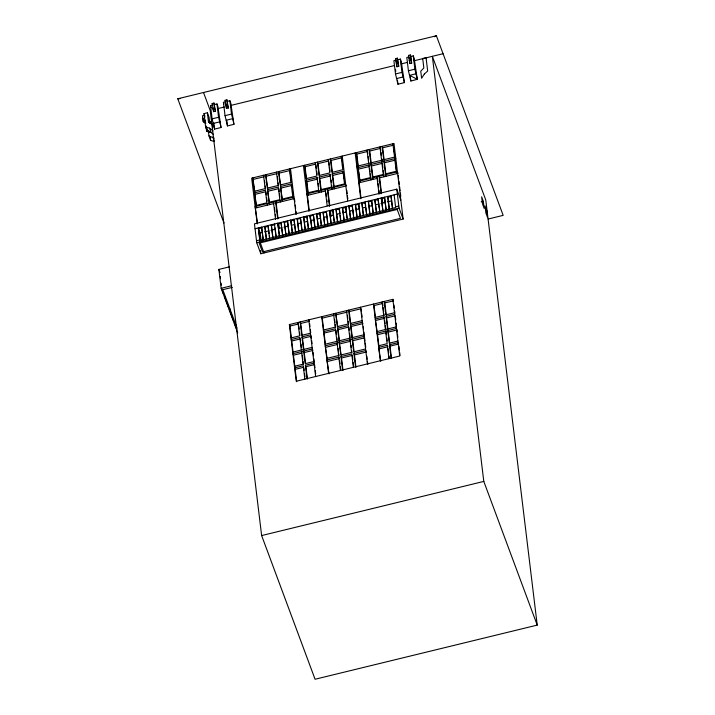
<?xml version="1.0" encoding="UTF-8"?>
<svg xmlns="http://www.w3.org/2000/svg" width="715" height="715" viewBox="0 0 715 715"><rect width="100%" height="100%" fill="white"/><g stroke="black" fill="none" stroke-linecap="round" stroke-linejoin="round"><path stroke-width="1.07" d="M434.398 36.715L436.382 35.75L503.172 215.367L488.086 219.04M409.293 58.809L409.069 56.905L406.808 57.468L408.417 70.776L410.857 81.027L417.31 79.329L414.155 58.21L413.27 55.868L410.875 56.458L411.688 63.117L409.874 63.564L408.497 55.413L410.312 54.966L410.875 56.458M212.194 103.496L214.008 103.049L215.385 111.2L213.571 111.647L212.194 103.496L212.766 104.989L210.505 105.552L212.114 118.86L214.554 129.111L221.015 127.52L217.852 106.294L216.967 103.952L214.572 104.542M225.127 100.314L226.932 99.868L228.308 108.01L226.494 108.457L225.127 100.314L225.69 101.807L223.429 102.361L225.037 115.669L227.477 125.929L233.939 124.33L230.775 103.103L229.89 100.77L227.504 101.36M395.574 58.603L397.388 58.156L398.756 66.307L396.95 66.754L395.574 58.603L396.485 62.947M396.137 60.096L393.885 60.65L395.493 73.967L397.933 84.218L404.395 82.627L401.231 61.392L400.346 59.059L397.951 59.649M212.847 108.832L214.661 108.385L214.008 103.049M225.77 105.641L227.584 105.194L226.932 99.868M396.217 63.93L398.032 63.483L397.388 58.156M409.15 60.748L410.955 60.301L410.312 54.966M212.114 118.86L218.576 117.269L216.967 103.952M225.037 115.669L231.499 114.078L229.89 100.77M395.493 73.967L401.955 72.367L400.346 59.059M408.417 70.776L414.879 69.185L413.27 55.868M213.311 123.427L219.773 121.836L218.576 117.269M226.235 120.236L232.697 118.645L231.499 114.078M396.682 78.534L403.144 76.934L401.955 72.367M416.067 73.752L409.606 75.343L417.31 79.329L414.879 69.185M223.983 223.044L177.776 98.777L436.382 35.75M217.78 108.617L224.287 107.027M230.793 105.445L394.528 65.539M401.026 63.957L407.532 62.366M414.039 60.784L443.068 53.714M213.276 134.25L211.14 132.606L207.296 131.399L205.625 126.913L204.016 113.605L207.386 112.782L209.048 117.269L209.817 123.57M204.016 113.605L204.633 115.267L202.47 115.785L203.123 121.121L203.587 122.381L205.902 123.177M209.039 122.176L210.719 121.765L211.72 124.455M306.547 179.081L305.046 166.729L315.833 164.101M358.295 166.47L356.794 154.118L367.582 151.491L367.832 153.546M384.169 160.169L382.668 147.808L393.456 145.181L392.91 143.733L394.537 157.121M253.316 179.385L264.112 176.757L263.549 175.264L265.167 188.644L254.379 191.271L252.761 177.892L254.808 191.745M266.266 176.23L277.045 173.602L276.491 172.109L278.108 185.489L267.33 188.117L265.712 174.737L267.759 188.59M279.216 173.128L289.986 170.501L289.414 168.954L291.032 182.343L280.262 184.962L278.644 171.582L280.718 185.48M319.498 175.979L318.005 163.628L328.784 161M332.439 172.824L330.938 160.473L341.725 157.845M371.228 163.369L369.735 151.017L380.532 148.38L379.978 146.888L381.596 160.267M356.803 166.309L395.61 156.853M254.567 192.844L265.363 190.217L266.883 202.81L256.095 205.446L254.567 192.844L256.524 205.893M267.517 189.69L278.296 187.062L279.824 199.664L269.046 202.291L267.517 189.69L269.492 202.783M280.459 186.543L291.228 183.916L292.748 196.509L281.978 199.136L280.459 186.543L282.425 199.628M317.103 177.606L318.622 190.208L307.843 192.835L306.315 180.234L317.103 177.606L317.657 179.108L306.878 181.735L308.147 192.228M330.035 174.46L331.563 187.053L320.785 189.681L319.256 177.088L330.035 174.46L330.598 175.953L319.811 178.58L321.214 190.127M342.977 171.305L344.496 183.898L333.717 186.526L332.198 173.933L342.977 171.305L343.531 172.798L332.752 175.425L334.146 186.972M356.991 167.891L395.806 158.426M255.13 194.346L265.917 191.718L266.302 194.864M358.626 169.124L369.405 166.497L368.851 164.995L370.37 177.597L359.591 180.225L358.072 167.623L360.02 180.672M372.944 177.517L371.541 165.969L382.346 163.342M385.877 174.317L384.482 162.77L395.261 160.142M268.089 191.236L278.877 188.608L279.252 191.754M281.031 188.081L291.8 185.462L292.051 187.553M293.928 197.036L255.112 206.492L257.516 223.25M255.666 207.994L274.006 203.525L273.452 202.023L275.561 219.46M278.01 218.254L276.16 202.997L294.482 198.529M309.264 210.639L307.414 195.383L325.745 190.914L325.191 189.412L327.166 205.768M329.749 205.643L327.899 190.387L346.23 185.918L345.676 184.425L306.86 193.881L307.414 195.383M361.012 198.028L359.162 182.763L377.484 178.303L377.878 181.574M381.506 193.086L379.656 177.821L397.996 173.352L397.424 171.815L358.608 181.27L359.162 182.763M400.847 200.155L396.762 189.162L254.451 223.84L256.739 242.734L260.823 253.727L403.135 219.04L393.992 143.474L251.68 178.151L257.221 223.929M255.049 228.737L397.352 194.051M261.797 227.906L263.326 240.589L261.511 227.164L261.797 227.906L258.562 228.693L260.09 241.375L259.813 240.633L395.654 207.529L394.126 194.846M266.436 238.747L265.024 227.12L268.259 226.333L267.982 225.583L269.519 238.265M273.032 238.229L271.494 225.547L274.73 224.751L274.453 224.01L275.99 236.692M277.965 223.965L277.688 223.223L279.502 236.647L277.965 223.965L281.201 223.178L280.923 222.428L282.738 235.861L281.201 223.178M285.839 234.019L284.436 222.392L287.671 221.605L287.385 220.855L289.2 234.288L287.671 221.605M292.328 232.438L290.925 220.81L294.16 220.023L293.883 219.273L295.688 232.706L294.16 220.023M298.798 230.856L297.395 219.237L300.631 218.441L300.345 217.7L301.882 230.382M305.394 230.337L303.857 217.655L307.093 216.868L306.815 216.118L308.353 228.8M310.328 216.082L310.051 215.331L311.865 228.764L310.328 216.082L313.563 215.295L313.286 214.545L314.823 227.227M316.799 214.5L316.522 213.758L318.336 227.191L316.799 214.5L320.034 213.714L319.757 212.963L321.285 225.645M324.673 224.555L323.269 212.927L326.505 212.141L326.219 211.39L327.756 224.072M331.143 222.973L329.731 211.354L332.967 210.559L332.69 209.817L334.227 222.499M337.739 222.454L336.202 209.772L339.419 208.995L339.929 213.222M342.655 208.199L342.369 207.457L344.183 220.89L342.655 208.199L345.881 207.413L345.604 206.662L347.141 219.353M349.117 206.626L348.84 205.875L350.654 219.308L349.117 206.626L352.352 205.84L353.505 215.349M357 216.681L355.587 205.053L358.823 204.258L358.546 203.516L360.083 216.198M363.461 215.099L362.058 203.471L365.294 202.685L365.016 201.934L366.545 214.616M370.057 214.58L368.529 201.898L371.764 201.112L371.478 200.361L373.293 213.794L371.764 201.112M374.991 200.316L374.714 199.574L376.528 213.007L374.991 200.316L378.226 199.53L377.949 198.788L379.763 212.212L379.504 210.103M381.461 198.743L381.184 197.992L382.999 211.425L381.461 198.743L384.697 197.957L384.42 197.206L386.234 210.639L384.697 197.957M389.335 208.798L387.932 197.17L391.168 196.384L390.891 195.633L392.419 208.315M264.058 252.94L259.974 241.947L258.285 227.951L260.18 232.92L262.334 232.393M264.496 231.866L268.804 230.82M270.958 230.293L275.275 229.238M278.51 228.451L281.746 227.665M283.9 227.138L288.208 226.083M291.443 225.297L294.678 224.51M297.914 223.724L301.149 222.937M304.384 222.142L307.62 221.355M310.855 220.569L314.082 219.782M317.317 218.996L320.552 218.2M323.788 217.414L327.023 216.627M330.259 215.841L333.494 215.054M336.729 214.259L339.965 213.472M343.191 212.686L346.426 211.899M349.662 211.113L352.897 210.326M356.133 209.531L359.368 208.744M362.603 207.958L365.839 207.171M369.065 206.385L372.3 205.589M375.536 204.803L378.771 204.016M380.925 203.489L385.242 202.443M387.396 201.916L391.713 200.861M256.497 240.732L259.733 239.945L260.01 240.696M395.574 206.841L398.809 206.045M256.739 242.734L399.05 208.056L396.762 189.162M481.213 201.853L483.313 201.344L481.642 196.848L482.5 203.936L484.171 208.431L483.313 201.344M237.738 332.94L221.141 288.306L218.853 269.412L229.497 266.82M221.141 288.306L231.696 285.732M232.357 287.358L222.794 289.682L237.121 328.212M230.409 309.175L229.327 309.443L229.89 310.936M392.875 299.344L399.739 356.025L296.233 381.247L289.378 324.565L392.875 299.344L393.438 300.845L384.804 302.945L386.306 315.297M323.752 330.491L322.259 318.139L334.12 315.244L333.583 313.796L335.201 327.175L323.341 330.071M291.434 338.418L289.933 326.067L298.557 323.967L298.003 322.465L299.621 335.853L290.996 337.954M302.213 335.791L300.72 323.439L309.345 321.339L308.782 319.837L315.646 376.519M336.291 314.77L347.079 312.142L346.516 310.641L348.134 324.029L337.355 326.657L335.737 313.268L337.793 327.121M350.725 323.967L349.233 311.615L361.093 308.728L361.468 311.812M375.518 317.925L374.025 305.573L382.65 303.473L382.096 301.971L383.714 315.36L375.089 317.46M310.408 333.226L301.775 335.326L300.157 321.938L300.72 323.439M362.156 320.615L350.296 323.502L348.679 310.122L349.233 311.615M394.492 312.732L385.868 314.832L384.25 301.444L384.804 302.945M303.491 349.492L301.971 336.899L310.596 334.799L311.409 338.392M339.071 340.823L337.552 328.23L348.33 325.602L349.85 338.195M352.012 337.668L350.484 325.075L362.344 322.188L362.88 323.636L351.02 326.523L352.423 338.07M375.804 320.436L384.429 318.336L383.901 316.933L375.277 319.033L377.198 331.983M387.584 328.998L386.064 316.405L394.689 314.305M293.141 352.567L291.747 341.019L300.372 338.919L300.622 341.019M303.92 349.939L302.525 338.392L311.15 336.291M325.468 344.639L324.074 333.092L335.934 330.205L336.434 334.406M339.482 341.225L338.088 329.678L348.866 327.05L349.251 330.196M388.013 329.445L386.618 317.898L395.243 315.798M292.712 352.12L312.115 347.392M325.057 344.237L363.864 334.781M376.805 331.626L396.208 326.898M364.06 336.354L325.245 345.81L327.202 358.858M294.857 366.741L293.463 355.194L302.088 353.094L301.524 351.592L303.053 364.185L294.428 366.294M305.511 363.059L304.241 352.567L312.866 350.466L312.312 348.965L292.9 353.693L293.463 355.194M325.799 347.311L337.659 344.424L337.105 342.923L338.633 355.516L326.773 358.412M339.822 343.897L350.6 341.269L350.046 339.768L351.566 352.37L340.787 354.998L339.259 342.396L341.216 355.444M354.157 352.289L352.754 340.742L364.614 337.855L364.999 341.001M378.95 346.248L377.556 334.7L386.18 332.6L385.617 331.099L387.146 343.692L378.521 345.801M389.729 343.62L388.334 332.073L396.959 329.973L396.405 328.471L376.993 333.199L377.556 334.7M313.831 361.558L305.207 363.667L303.687 351.065L304.241 352.567M365.58 348.947L353.719 351.843L352.2 339.241L352.754 340.742M397.924 341.064L389.3 343.173L387.78 330.571L388.334 332.073M307.021 378.619L305.403 365.24L314.028 363.14M327.515 361.477L339.375 358.59L338.821 357.089L326.961 359.985L329.016 373.829M342.592 369.95L340.975 356.57L351.762 353.943L353.38 367.322M355.534 366.795L353.916 353.416L365.776 350.529L366.33 352.021L354.47 354.908L355.963 367.269M379.263 348.866L387.888 346.766L387.333 345.274L378.709 347.374L380.764 361.218M391.114 358.126L389.487 344.746L398.112 342.646L398.639 344.049L390.015 346.149L391.507 358.501M296.671 381.712L295.179 369.36L303.804 367.26M307.432 379.039L305.94 366.688L314.564 364.587L314.94 367.671M343.012 370.37L341.52 358.018L352.298 355.391M261.636 535.562L483.796 481.418L432.352 56.324L485.78 200.012L537.224 625.107L315.065 679.25L261.636 535.562L210.192 110.468L203.516 92.503M177.776 98.777L179.974 98.599M212.176 123.766L208.521 122.229L207.386 112.782M205.625 126.913L209.468 128.119L213.034 130.854M208.342 130.774L208.959 135.895L214.232 138.192M208.959 135.895L210.63 140.381L214.473 141.588M203.123 121.121L205.437 121.916L205.205 120.022M205.938 125.84L206.456 130.103L208.002 130.631M206.456 130.103L206.93 131.363L209.245 132.159L208.771 130.899M223.429 102.361L224.018 103.916M210.505 105.552L211.39 107.885M396.342 172.074L396.914 173.62M382.668 147.808L382.132 146.361L383.749 159.749M384.482 162.77L383.946 161.322L385.465 173.915L396.244 171.287L394.725 158.694M399.05 208.056L403.135 219.04M385.564 174.701L386.136 176.248M383.41 175.229L383.982 176.775M387.932 197.17L387.655 196.419L389.192 209.102M369.735 151.017L369.172 149.515L370.799 162.904M379.656 177.821L379.084 176.283L381.193 193.72M371.541 165.969L370.987 164.477L372.515 177.07L383.312 174.442L381.783 161.84M372.604 177.856L373.159 179.358M483.796 481.418L537.224 625.107M370.468 178.384L371.022 179.876M356.794 154.118L356.258 152.67L357.875 166.05M368.529 201.898L368.252 201.147L369.78 213.83M359.69 181.011L360.244 182.504M362.058 203.471L361.781 202.729L363.309 215.412M355.587 205.053L355.31 204.302L357.125 217.735M353.889 218.522L352.075 205.089M330.938 160.473L330.384 158.971L332.001 172.36L342.789 169.732L341.162 156.344M386.064 316.405L386.618 317.898M332.198 173.933L332.752 175.425M333.816 187.312L334.37 188.814M331.653 187.839L332.216 189.332M389.487 344.746L390.015 346.149M374.025 305.573L373.471 304.072L380.326 360.753M336.202 209.772L335.925 209.021L337.462 221.713M318.005 163.628L317.451 162.126L319.069 175.506L329.847 172.878L328.23 159.499M327.899 190.387L327.345 188.894L329.454 206.331M319.256 177.088L319.811 178.58M329.731 211.354L329.454 210.603L330.991 223.286M320.874 190.467L321.437 191.96M318.72 190.994L319.274 192.487M323.269 212.927L322.992 212.176L324.798 225.609M305.046 166.729L304.51 165.281L306.127 178.661L316.906 176.033L315.288 162.654M306.315 180.234L306.878 181.735M307.942 193.622L308.496 195.115M350.484 325.075L351.02 326.523M303.857 217.655L303.58 216.904L305.117 229.587M353.916 353.416L354.47 354.908M292.846 197.295L293.4 198.797M297.395 219.237L297.109 218.486L298.647 231.168M337.552 328.23L338.088 329.678M290.925 220.81L290.647 220.059L292.462 233.492M340.975 356.57L341.52 358.018M282.076 199.923L282.631 201.416M279.923 200.45L280.477 201.943M322.259 318.139L321.723 316.682L328.578 373.364M284.436 222.392L284.159 221.641L285.964 235.074M276.16 202.997L275.606 201.496L277.715 218.942M324.074 333.092L323.529 331.644L335.389 328.757L336.917 341.35M269.135 203.078L269.698 204.57M266.981 203.605L267.535 205.098M271.494 225.547L271.217 224.796L272.755 237.478M265.024 227.12L264.747 226.369L266.284 239.051M256.193 206.233L256.748 207.725M301.971 336.899L302.525 338.392M305.403 365.24L305.94 366.688M289.378 324.565L289.933 326.067M291.747 341.019L291.193 339.527L299.817 337.426L301.337 350.019M209.468 128.119L211.14 132.606M212.802 137.092L214.143 140.685M295.179 369.36L294.616 367.868L303.24 365.767L304.858 379.147M218.853 269.412L220.014 272.531M222.651 291.479L221.73 288.547M222.928 292.229L223.491 293.722L223.232 291.613M224.599 296.716L227.665 304.947M227.942 305.698L228.496 307.2M230.167 311.686L232.67 318.425M232.947 319.167L233.501 320.669M234.341 322.912L234.895 324.413M235.172 325.155L235.736 326.657M236.013 327.399L236.835 329.633M410.955 60.301L411.688 63.117M398.032 63.483L398.756 66.307M227.584 105.194L228.308 108.01M214.661 108.385L215.385 111.2M403.144 76.934L404.395 82.627M232.697 118.645L233.939 124.33M219.773 121.836L221.015 127.52M409.525 60.712L409.874 63.564M410.365 76.979L410.857 81.027M396.718 64.851L396.95 66.754M397.442 80.16L397.933 84.218M395.529 69.284L395.779 71.384M398.255 175.533L398.657 178.804M398.916 180.984L399.319 184.256M399.578 186.436L400.105 190.798M400.373 192.978L400.766 196.241M393.947 149.301L394.322 152.393M394.573 154.449L394.948 157.541M395.386 161.188L395.77 164.343M396.03 166.443L396.405 169.589M391.168 196.384L392.571 208.002M380.532 148.38L380.782 150.445M381.032 152.501L381.408 155.593M381.783 158.676L382.024 160.741M382.471 164.387L382.856 167.542M383.231 170.688L383.615 173.834M382.168 198.538L382.695 202.89M381.721 198.082L382.382 203.534M393.929 304.956L394.305 308.049M394.68 311.141L394.93 313.197M395.368 316.852L395.753 319.998M396.137 323.144L396.512 326.299M396.959 329.973L397.209 332.073M397.469 334.164L397.844 337.319M398.89 346.105L399.381 350.225M399.631 352.281L400.007 355.373M378.146 183.755L378.539 187.026M378.932 190.288L379.334 193.559M376.93 176.802L379.039 194.248M378.226 199.53L379.254 207.985M368.198 156.639L368.574 159.722M369.664 168.597L370.039 171.743M370.298 173.843L370.674 176.989M367.036 150.043L368.663 163.422M382.65 303.473L382.9 305.528M383.151 307.584L383.651 311.704M383.901 313.76L384.152 315.824M384.679 320.436L385.063 323.582M385.314 325.683L385.698 328.829M386.18 332.6L386.431 334.692M386.815 337.846L387.19 340.992M388.138 348.822L388.638 352.942M389.014 356.034L389.264 358.09M383.901 316.933L385.43 329.526M387.333 345.274L388.951 358.653M365.294 202.685L365.678 205.857M365.928 207.967L366.831 215.367M355.176 152.93L360.718 198.707M358.823 204.258L360.226 215.885M346.757 190.279L347.15 193.55M347.419 195.731L347.812 199.002M361.71 313.876L362.085 316.959M363.265 326.782L363.515 328.882M363.899 332.028L364.284 335.183M365.249 343.102L365.758 347.302M366.831 356.142L367.197 359.225M367.447 361.29L367.823 364.373M342.244 156.084L347.651 200.772M360.53 307.227L367.394 363.908M341.85 158.873L342.092 160.929M342.467 164.021L342.843 167.104M343.915 175.953L344.29 179.099M344.675 182.245L344.925 184.345M345.881 207.413L347.168 217.986M340.188 215.331L340.697 219.559M339.142 208.244L340.671 220.926M328.909 162.028L329.284 165.111M329.535 167.176L330.026 171.287M331.099 180.153L331.358 182.254M331.733 185.4L331.992 187.5M347.445 315.226L347.821 318.318M348.196 321.401L348.571 324.494M349.626 333.351L350.01 336.497M351.11 345.47L351.36 347.562M351.744 350.716L351.995 352.817M352.423 356.419L352.799 359.511M353.165 362.594L353.541 365.687M332.967 210.559L334.245 221.132M330.41 211.095L331.063 216.547M329.981 210.693L330.643 216.136M326.013 193.095L326.406 196.366M326.8 199.628L327.068 201.809M326.63 213.195L327.783 222.705M315.959 165.129L316.325 168.222M316.7 171.305L317.076 174.397M318.166 183.308L318.55 186.454M334.62 319.364L334.995 322.456M335.246 324.512L335.612 327.604M336.819 337.552L337.069 339.652M338.168 348.616L338.553 351.771M338.803 353.862L339.062 355.963M339.625 360.646L340 363.738M340.376 366.822L340.751 369.914M338.821 357.089L340.438 370.477M320.034 213.714L321.437 225.341M313.688 216.35L314.966 226.914M309.926 216.091L310.319 219.362M303.428 165.54L308.969 211.318M307.227 217.923L308.505 228.496M300.756 219.505L302.034 230.069M294.616 199.619L294.875 201.8M295.268 205.071L295.67 208.342M296.064 211.613L296.323 213.794M309.586 323.394L309.961 326.487M310.337 329.57L310.712 332.663M311.66 340.492L312.044 343.638M313.116 352.567L313.501 355.713M313.885 358.858L314.26 362.013M315.315 370.763L315.681 373.847M290.496 168.695L296.037 214.473M290.236 172.556L290.612 175.649M290.987 178.741L291.363 181.825M292.435 190.708L292.819 193.854M298.807 326.022L299.183 329.115M299.558 332.198L299.934 335.29M301.006 344.165L301.39 347.32M302.338 355.194L302.847 359.386M303.097 361.486L303.482 364.632M303.92 368.288L304.17 370.352M304.545 373.436L304.921 376.528M277.42 176.694L277.795 179.778M278.171 182.87L278.537 185.963M279.511 193.854L279.887 197.009M278.671 223.706L279.199 228.067M278.242 223.295L278.904 228.746M274.533 207.877L274.926 211.148M275.329 214.42L275.588 216.6M275.114 227.924L276.267 237.434M264.604 180.877L264.854 182.933M265.229 186.025L265.605 189.109M266.677 198.01L267.061 201.165M268.259 226.333L269.153 233.733M269.412 235.843L269.671 237.961M260.18 232.92L261.073 240.32M260.448 250.581L260.823 253.727M225.913 103.711L226.494 108.457M226.87 120.862L227.477 125.929M213.106 107.849L213.571 111.647M213.821 123.034L214.554 129.111M212.301 124.776L212.668 127.815M210.719 121.765L210.979 123.865M210.264 137.316L210.63 140.381M206.921 128.334L207.296 131.399M206.537 128.164L206.93 131.363M204.633 115.267L204.856 117.162M203.069 118.118L203.462 121.318M220.283 276.553L220.551 278.734M221.078 283.095L221.337 285.276M424.344 73.994L421.618 78.266L420.76 71.178L423.843 67.996L422.699 58.55L426.069 57.736L427.677 71.044L424.344 73.994M397.191 209.477L259.196 243.109L262.485 251.957L400.48 218.325L397.191 209.477M486.656 210.317L484.985 205.831L485.843 212.918L487.514 217.414L486.656 210.317"/></g></svg>
